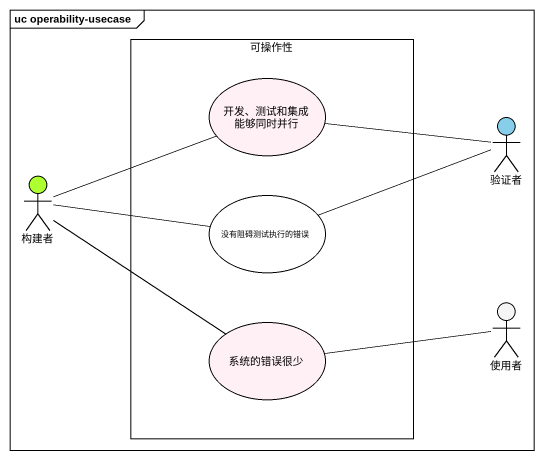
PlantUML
@startuml
mainframe uc operability-usecase
rectangle 可操作性 {
  usecase "开发、测试和集成能够同时并行" as 开发_测试和集成能够同时并行 #FFF0F5
  usecase 没有阻碍测试执行的错误
  usecase 系统的错误很少 #FFF0F5
}
actor 验证者 #87CEEB
actor 构建者 #ADFF2F
actor 使用者 #F5F5F5
验证者 -left- 开发_测试和集成能够同时并行
验证者 -left- 没有阻碍测试执行的错误
构建者 -right- 开发_测试和集成能够同时并行
构建者 -right- 没有阻碍测试执行的错误
构建者 -right- 系统的错误很少
使用者 -left- 系统的错误很少
@enduml
